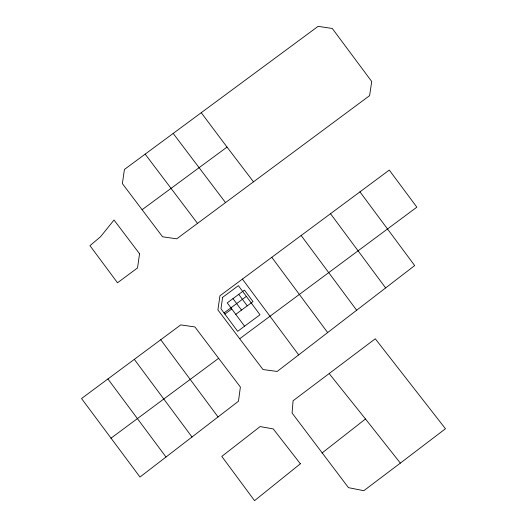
<?xml version="1.0" encoding="UTF-8"?>
<svg xmlns="http://www.w3.org/2000/svg" width="527" height="527" viewBox="0 0 527 527"><rect width="100%" height="100%" fill="white"/><g stroke="black" fill="none" stroke-linecap="round" stroke-linejoin="round"><path stroke-width="0.79" d="M322.05 452.996L365.501 418.991L400.355 463.101L445.467 428.747L375.283 338.789L293.078 400.744L292.096 413.063L348.452 487.646L363.801 490.703L400.355 463.101M166.005 457.021L238.467 401.225L240.384 387.042L194.891 326.931L180.735 324.902L81.533 398.537L139.984 477.04L166.005 457.021L107.897 378.953M359.948 191.868L414.683 265.562L277.162 371.456L262.98 369.539L217.908 309.948L219.937 295.792L389.288 170.076L416.857 207.17L239.699 338.742M197.52 223.382L176.729 238.823L162.573 236.794L122.369 183.607L124.425 169.45L318.11 26.35L332.267 28.465L371.706 81.487L369.618 95.637L197.52 223.382L145.156 154.121M224.034 312.952L246.353 296.391M224.891 314.099L231.781 308.987M235.767 314.362L252.993 301.582L244.469 290.1L227.249 302.88L244.561 326.206M218.652 358.301L110.927 438.26M253.513 181.835L227.032 147.086L142.099 209.713M329.309 373.755L365.501 418.991M225.516 202.618L173.185 133.417M201.235 112.712L227.032 147.086M385.632 287.926L330.521 213.718M356.66 310.232L301.154 235.51M327.662 332.563L271.787 257.301M160.742 339.744L218.053 416.956M134.319 359.361L191.999 437.002M242.42 279.093L298.664 354.902M238.731 294.362L247.249 305.844M232.987 298.618L241.511 310.1M139.556 253.783L137.521 267.94L117.508 282.782L89.965 245.661L100.578 236.709L114.016 220.009L139.556 253.783M222.598 297.373L220.965 308.809L237.67 331.318L259.989 314.757L238.388 285.66L222.598 297.373M300.377 463.786L254.548 500.65L221.795 456.402L260.14 426.56L273.243 428.919L300.377 463.786"/></g></svg>
